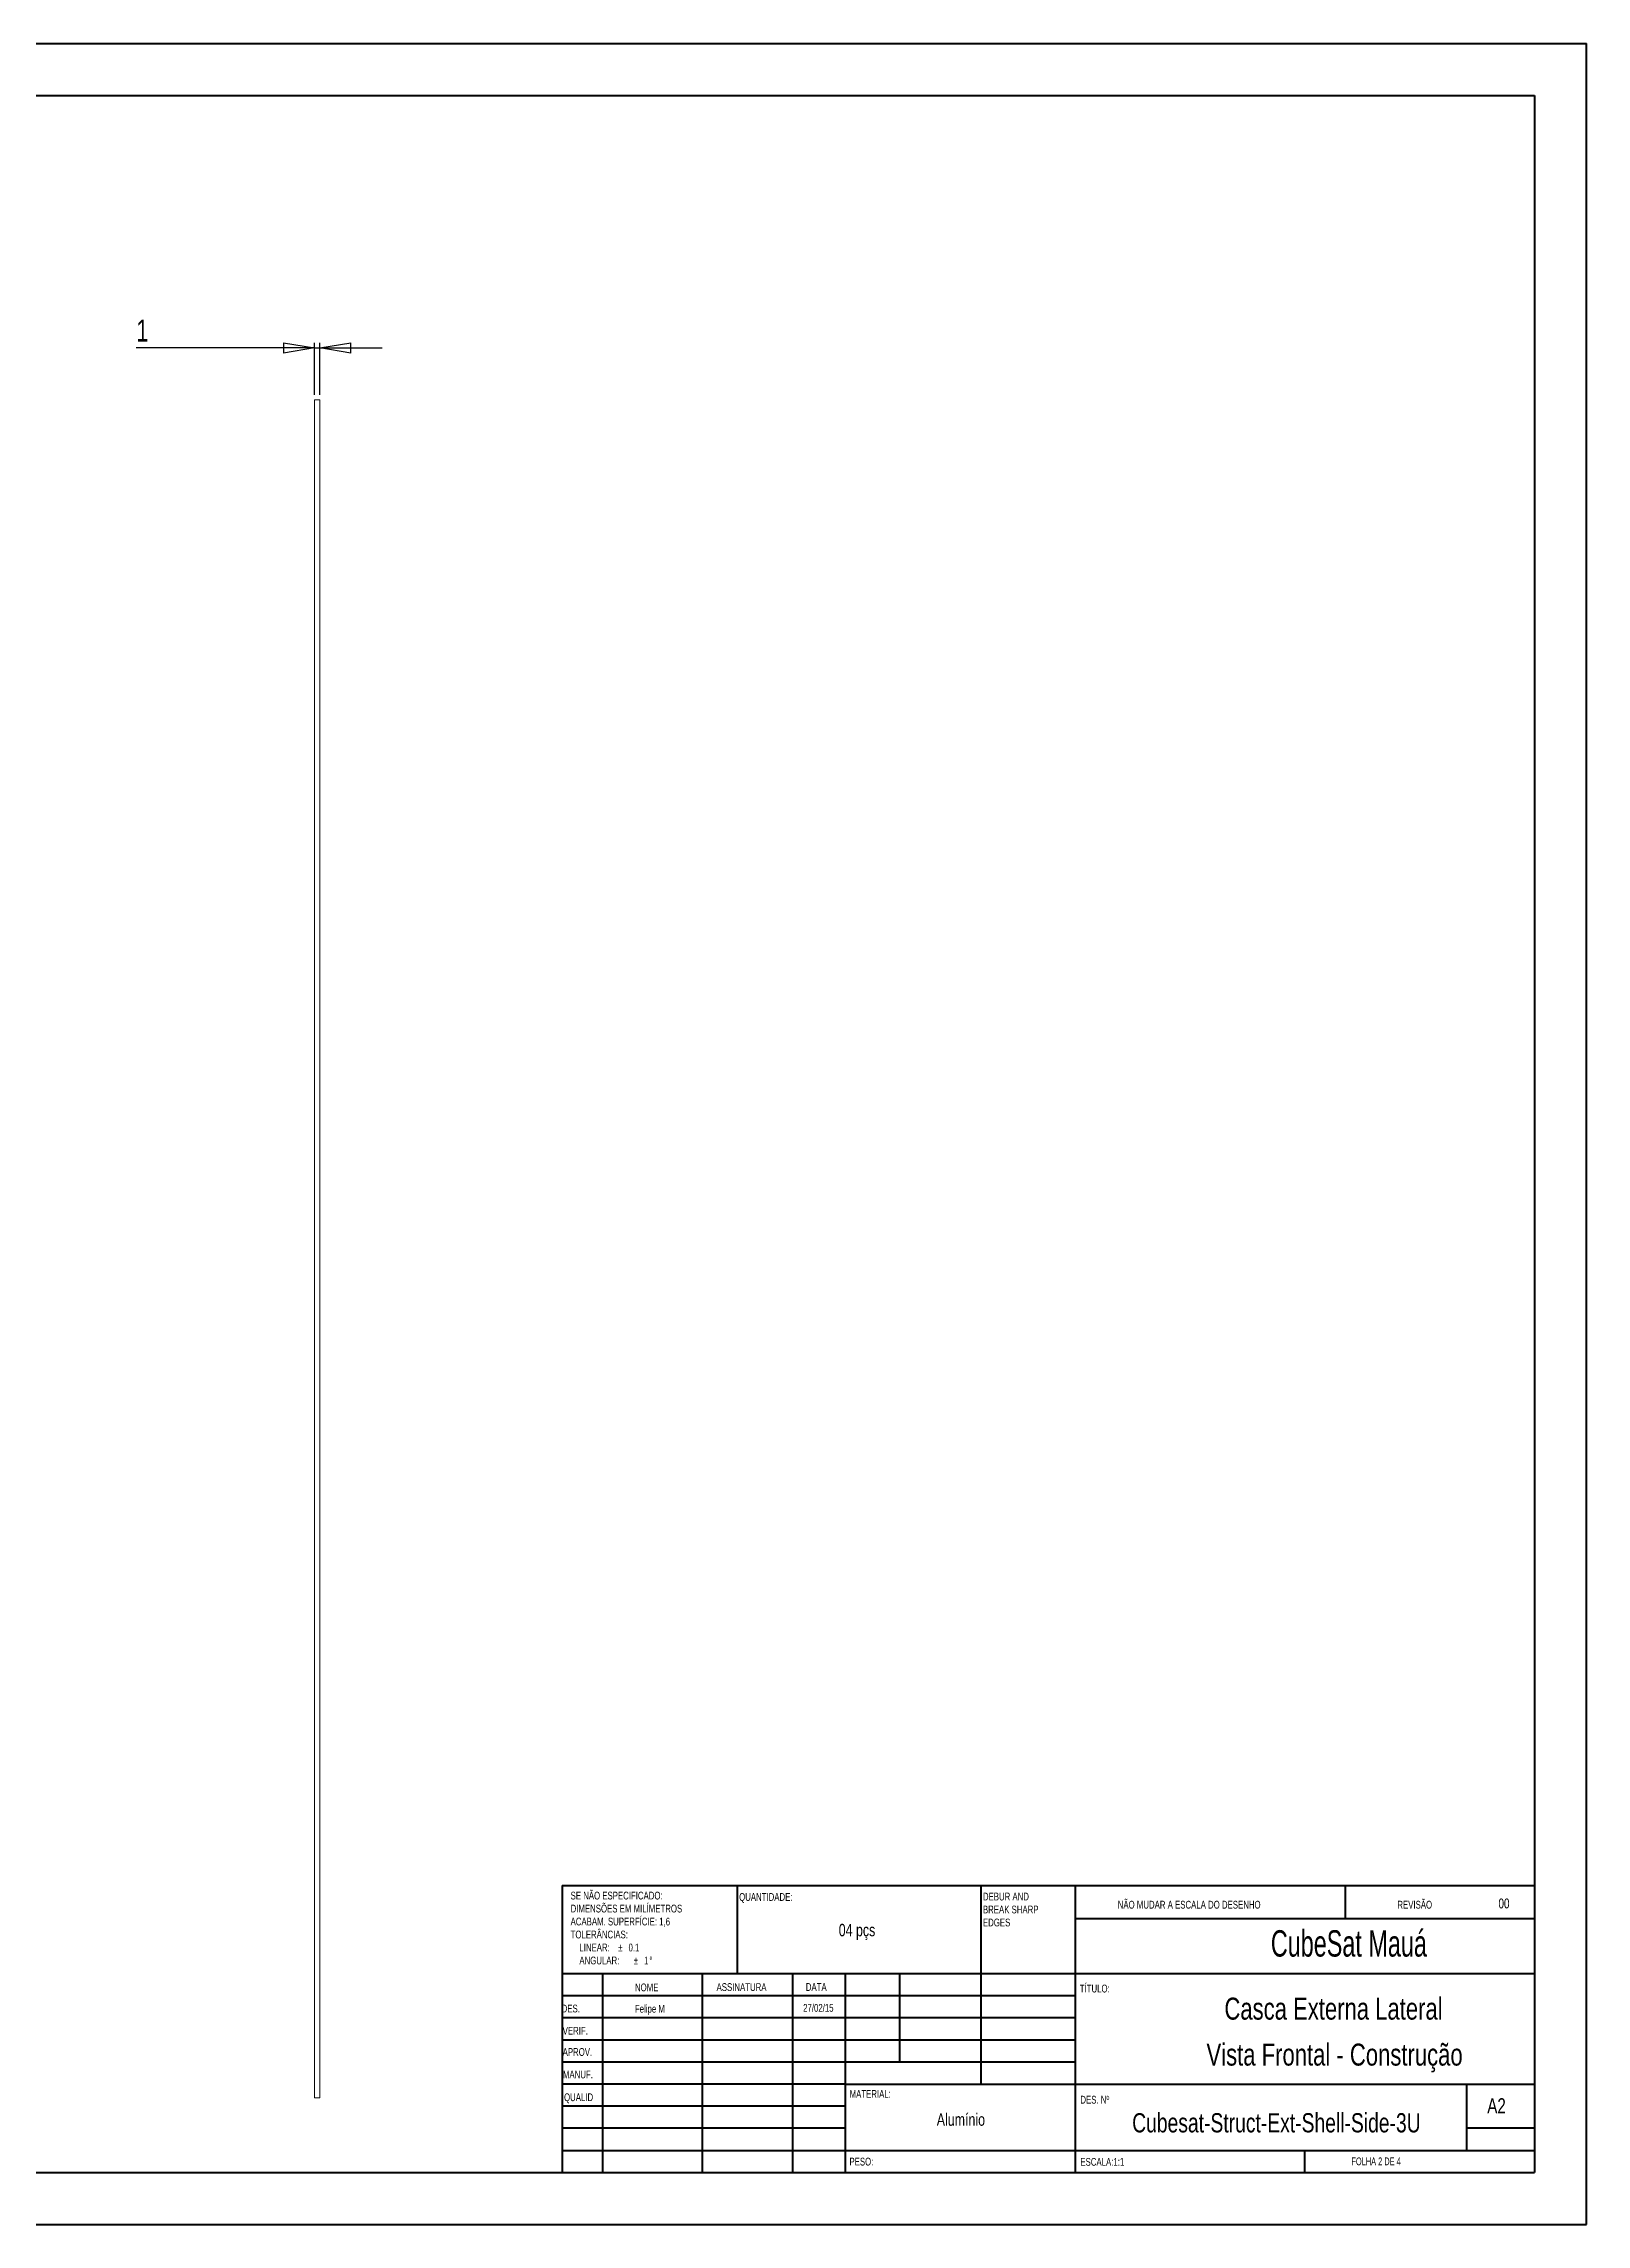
# Paper-space layout 'Folha02' of a CAD drawing. Header units: millimetres. Extents: x 0 to 594, y 0 to 420.
# Drawn here: x 297.1 to 594.1, y 0.2 to 420.2 of the extents above; entities that cross this region are included whole.
import ezdxf

# ---------------------------------------------------------------- set-up
doc = ezdxf.new("R2010")
doc.units = ezdxf.units.MM
doc.layers.add('FORMAT', color=7, linetype='Continuous')
doc.styles.add('SLDTEXTSTYLE0', font='TXT', dxfattribs={"width": 0.75})
doc.styles.add('SLDTEXTSTYLE1', font='TXT', dxfattribs={"width": 0.663})
doc.styles.add('SLDTEXTSTYLE2', font='TXT', dxfattribs={"width": 0.6875})
doc.dimstyles.new('SLDDIMSTYLE2', dxfattribs={"dimtxt": 4.233333, "dimasz": 5.9944, "dimexe": 0, "dimexo": 0.0625, "dimgap": 1.058333, "dimtad": 1, "dimrnd": 1e-09, "dimzin": 12, "dimdsep": 46, "dimtxsty": 'SLDTEXTSTYLE0', "dimblk1": 'CLOSED', "dimblk2": 'CLOSED', "dimsah": 1, "dimcen": 0.09, "dimadec": 0, "dimazin": 3, "dimtfac": 1, "dimtmove": 0, "dimatfit": 0, "dimldrblk": 'CLOSED', "dimfxl": 0, "dimfrac": 2, "dimtolj": 1, "dimtzin": 12, "dimarcsym": 0})

# ---------------------------------------------------------------- blocks, each defined once
blk = doc.blocks.new('SW_NOTE_2')
at = {"color": 0, "linetype": 'Continuous', "lineweight": 0, "char_height": 1.5, "attachment_point": 1, "style": 'SLDTEXTSTYLE0'}
for s, insert in [('DEBUR AND', (0, 1.93)), ('BREAK SHARP', (0, -0.57)), ('EDGES', (0, -3.07))]:
    blk.add_mtext(s, dxfattribs=dict(at, insert=insert))
blk = doc.blocks.new('SW_NOTE_3')
at = {"color": 0, "linetype": 'Continuous', "lineweight": 0, "char_height": 1.5, "attachment_point": 1, "style": 'SLDTEXTSTYLE0'}
for s, insert in [('SE NÃO ESPECIFICADO:', (0, 1.93)), ('ACABAM. SUPERFÍCIE: 1,6', (0, -3.07)), ('DIMENSÕES EM MILÍMETROS', (0, -0.57)), ('TOLERÂNCIAS:', (0, -5.57)), ('LINEAR:', (1.69, -8.07)), ('%%p', (9.16, -8.07)), ('0.1', (11.15, -8.07)), ('ANGULAR:', (1.69, -10.57)), ('%%p', (12.16, -10.57)), ('1', (14.15, -10.57)), ('%%d', (15.16, -10.57))]:
    blk.add_mtext(s, dxfattribs=dict(at, insert=insert))
blk = doc.blocks.new('_CLOSED')
at = {"color": 0, "linetype": 'ByBlock', "lineweight": -2}
for p, q in [((-1, 0.166667), (0, 0)), ((-1, 0.166667), (-1, -0.166667)), ((0, 0), (-1, -0.166667)), ((0, 0), (-1, 0))]:
    blk.add_line(p, q, dxfattribs=at)
blk = doc.blocks.new('_D_2')
at = {"layer": 'FORMAT'}
for p, q in [((349.25, 361.61), (314.92, 361.61)), ((349.25, 352.6), (349.25, 362.6)), ((349.25, 361.61), (350.25, 361.61)), ((350.25, 352.6), (350.25, 362.6)), ((350.25, 361.61), (362.24, 361.61))]:
    blk.add_line(p, q, dxfattribs=at)
at = {"layer": 'FORMAT', "xscale": 5.9944, "yscale": 5.9944}
blk.add_blockref('_CLOSED', (349.25, 361.61, 0.1), dxfattribs=at)
at = {"layer": 'FORMAT', "xscale": 5.9944, "yscale": 5.9944, "rotation": 180.0000000000004}
blk.add_blockref('_CLOSED', (350.25, 361.61, 0.1), dxfattribs=at)
at = {"layer": 'FORMAT', "insert": (314.92, 367.07, 0.1), "char_height": 4.23, "attachment_point": 1, "style": 'SLDTEXTSTYLE0'}
blk.add_mtext('1', dxfattribs=at)

psp = doc.layouts.new('Folha02')

# ---------------------------------------------------------------- linework, layer by layer
at = {"color": 7, "linetype": 'Continuous', "lineweight": 40}
for p, q in [((0.079, 420.215), (594.079, 420.215)), ((594.079, 0.215), (594.079, 420.215)), ((25.079, 410.215), (584.079, 410.215)), ((584.079, 410.215), (584.079, 10.215)), ((396.879, 65.465), (584.079, 65.465)), ((396.879, 65.465), (396.879, 10.215)), ((430.679, 48.465), (430.679, 65.465)), ((477.479, 65.465), (477.479, 27.215)), ((495.679, 65.465), (495.679, 10.215)), ((547.679, 59.09), (547.679, 65.465)), ((584.079, 59.09), (495.679, 59.09)), ((584.079, 48.465), (396.879, 48.465)), ((404.679, 48.465), (404.679, 10.215)), ((423.87, 48.465), (423.87, 10.215)), ((441.278, 48.465), (441.278, 10.215)), ((451.479, 10.215), (451.479, 48.465)), ((461.879, 31.465), (461.879, 48.465)), ((495.679, 44.215), (396.879, 44.215)), ((495.679, 39.965), (396.879, 39.965)), ((495.679, 35.715), (396.879, 35.715)), ((495.679, 31.465), (396.879, 31.465)), ((451.479, 27.215), (396.879, 27.215)), ((451.479, 27.215), (584.079, 27.215)), ((571.079, 14.465), (571.079, 27.215)), ((451.479, 22.965), (396.879, 22.965)), ((451.479, 18.715), (396.879, 18.715)), ((584.079, 18.715), (571.079, 18.715)), ((396.879, 14.465), (584.079, 14.465)), ((539.879, 10.215), (539.879, 14.465)), ((25.079, 10.215), (584.079, 10.215)), ((0.079, 0.215), (594.079, 0.215))]:
    psp.add_line(p, q, dxfattribs=at)
at = {"color": 7, "linetype": 'Continuous', "lineweight": 15}
for p, q in [((349.247, 24.614), (349.247, 351.614)), ((349.247, 351.614), (350.247, 351.614)), ((350.247, 24.614), (350.247, 351.614)), ((349.247, 24.614), (350.247, 24.614))]:
    psp.add_line(p, q, dxfattribs=at)

# ---------------------------------------------------------------- block references
at = {"color": 7, "linetype": 'Continuous', "lineweight": 0}
for name, p in [('SW_NOTE_3', (398.529, 62.36)), ('SW_NOTE_2', (477.907, 62.175))]:
    psp.add_blockref(name, p, dxfattribs=at)

# ---------------------------------------------------------------- texts
for s, insert, char_height, attachment_point, style in [('QUANTIDADE:', (430.969, 64.025), 1.5, 1, 'SLDTEXTSTYLE0'), ('00', (578.218, 62.975), 1.905, 2, 'SLDTEXTSTYLE0'), ('NÃO MUDAR A ESCALA DO DESENHO', (503.861, 62.534), 1.5, 1, 'SLDTEXTSTYLE0'), ('REVISÃO', (557.693, 62.534), 1.5, 1, 'SLDTEXTSTYLE0'), ('04 pçs', (453.668, 58.087), 2.3813, 2, 'SLDTEXTSTYLE0'), ('CubeSat Mauá', (548.355, 56.868), 5.08, 2, 'SLDTEXTSTYLE1'), ('NOME', (410.92, 46.607), 1.5, 1, 'SLDTEXTSTYLE0'), ('ASSINATURA', (426.631, 46.667), 1.5, 1, 'SLDTEXTSTYLE0'), ('DATA', (443.812, 46.682), 1.5, 1, 'SLDTEXTSTYLE0'), ('TÍTULO:', (496.554, 46.384), 1.5, 1, 'SLDTEXTSTYLE0'), ('DES.', (396.81, 42.535), 1.5, 1, 'SLDTEXTSTYLE0'), ('Felipe M', (413.797, 42.489), 1.4986, 2, 'SLDTEXTSTYLE0'), ('27/02/15', (446.227, 42.665), 1.4986, 2, 'SLDTEXTSTYLE0'), ('Casca Externa Lateral', (545.403, 43.882), 4.23333, 2, 'SLDTEXTSTYLE0'), ('VERIF.', (397.008, 38.26), 1.5, 1, 'SLDTEXTSTYLE0'), ('APROV.', (396.999, 34.17), 1.5, 1, 'SLDTEXTSTYLE0'), ('MANUF.', (397.053, 29.839), 1.5, 1, 'SLDTEXTSTYLE0'), ('QUALID', (397.266, 25.455), 1.5, 1, 'SLDTEXTSTYLE0'), ('MATERIAL:', (452.243, 26.092), 1.5, 1, 'SLDTEXTSTYLE0'), ('Alumínio', (473.666, 21.591), 2.3813, 2, 'SLDTEXTSTYLE0'), ('DES. Nº', (496.671, 24.974), 1.5, 1, 'SLDTEXTSTYLE0'), ('Cubesat-Struct-Ext-Shell-Side-3U', (534.407, 21.634), 3.70417, 2, 'SLDTEXTSTYLE0'), ('A2', (575, 24.515), 2.9104, 1, 'SLDTEXTSTYLE0'), ('PESO:', (452.215, 13.055), 1.4986, 1, 'SLDTEXTSTYLE0'), ('ESCALA:1:1', (496.671, 13.006), 1.5, 1, 'SLDTEXTSTYLE0'), ('FOLHA 2 DE 4', (548.844, 13.1), 1.5, 1, 'SLDTEXTSTYLE2')]:
    psp.add_mtext(s, dxfattribs=dict(at, insert=insert, char_height=char_height, attachment_point=attachment_point, style=style))
at = {"layer": 'FORMAT', "insert": (545.606, 35.032), "char_height": 4.23333, "attachment_point": 2, "style": 'SLDTEXTSTYLE0'}
psp.add_mtext('Vista Frontal - Construção', dxfattribs=at)

# ---------------------------------------------------------------- dimensions: what is measured, and where the dimension line sits
at = {"layer": 'FORMAT'}
dim = psp.add_linear_dim(base=(350.247, 361.614), p1=(349.247, 351.614), p2=(350.247, 351.614), dimstyle='SLDDIMSTYLE2', dxfattribs=at)
dim.commit()
dim.dimension.update_dxf_attribs({"geometry": '_D_2', "text_midpoint": (318.198, 361.614), "dimtype": 160})

doc.saveas('drawing.dxf')
